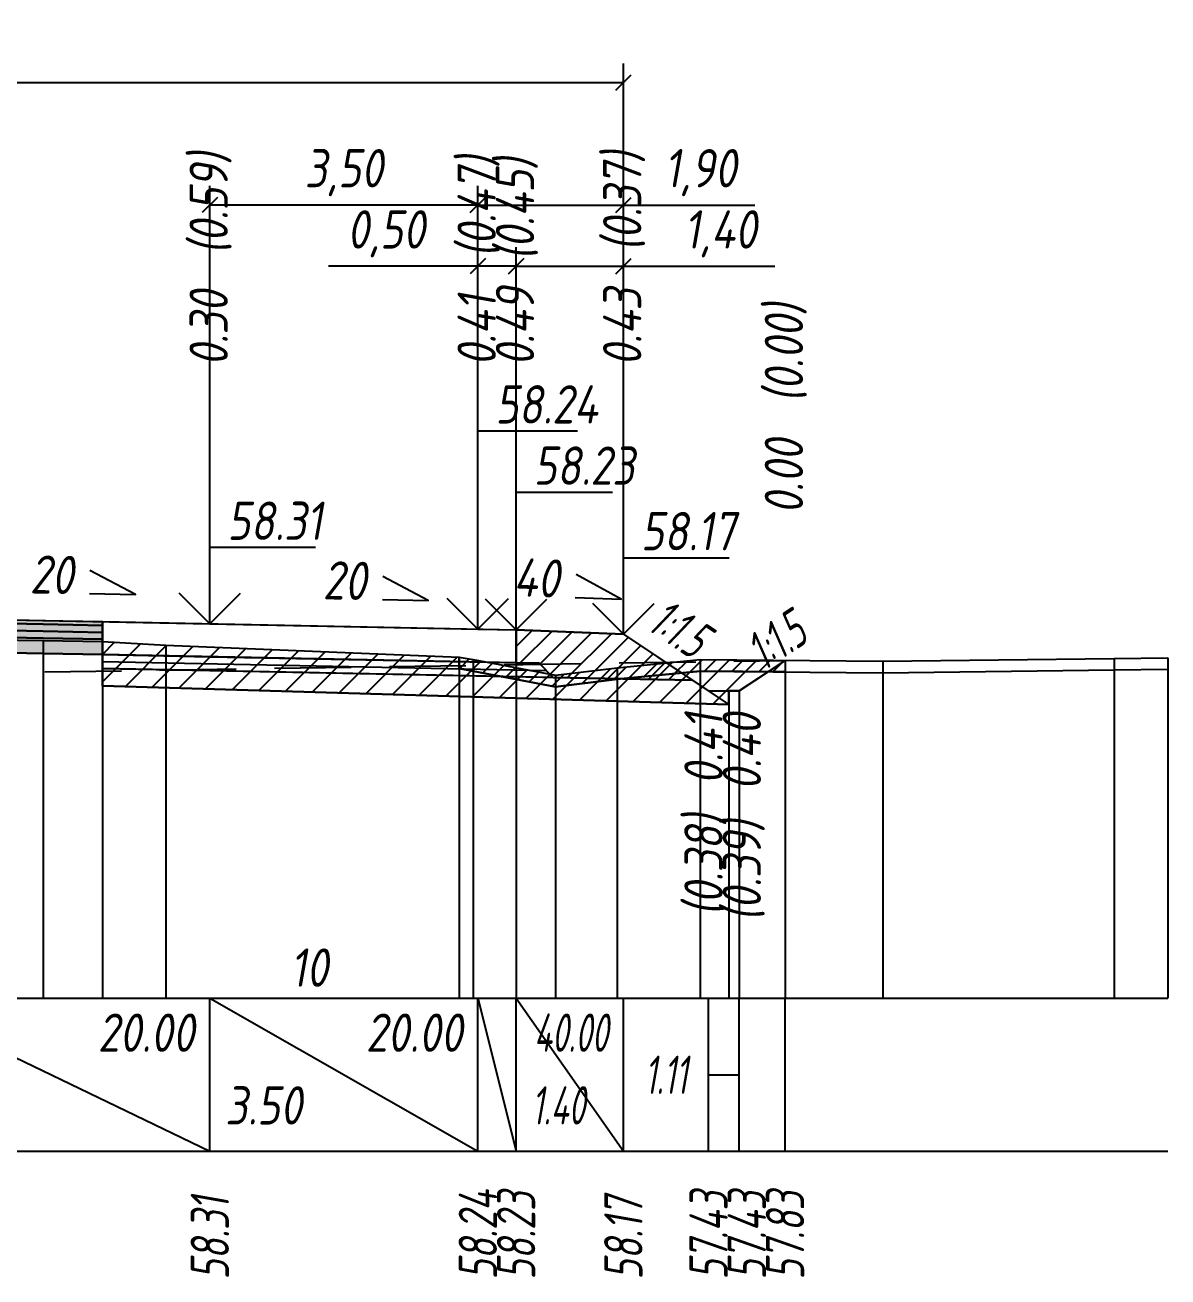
# Model space of a CAD drawing. Extents: x -717 to 1451, y -133302 to 233.
# Drawn here: x 166.6 to 241.2, y -65369.2 to -65287.4 of the extents above; entities that cross this region are included whole.
import ezdxf
from ezdxf.enums import TextEntityAlignment as Align

# ---------------------------------------------------------------- set-up
doc = ezdxf.new("R2010")
doc.units = 0
doc.linetypes.add('штриховая', pattern=[0.75, 0.5, -0.25])
for name, color, linetype in [('Интерполированный поперечник', 2, 'Continuous'), ('Код_514', 1, 'Continuous'), ('Контур_0', 7, 'Continuous'), ('Контур_2521', 7, 'Continuous'), ('Контур_2564', 7, 'Continuous'), ('Контур_2660', 7, 'Continuous'), ('Контур_2665', 7, 'Continuous'), ('Контур_400', 7, 'Continuous'), ('Контур_508', 7, 'Continuous'), ('Контур_512', 7, 'Continuous'), ('Контур_513', 7, 'Continuous'), ('Контур_818', 7, 'Continuous'), ('Красный поперечник', 1, 'Continuous'), ('Объём_2501', 7, 'Continuous'), ('Объём_2564', 7, 'Continuous'), ('Объём_2650', 7, 'Continuous'), ('Объём_2660', 7, 'Continuous'), ('Объём_2661', 7, 'Continuous'), ('Объём_2662', 7, 'Continuous'), ('Объём_2663', 7, 'Continuous'), ('Объём_2664', 7, 'Continuous'), ('Объём_2665', 7, 'Continuous'), ('Объём_2666', 7, 'Continuous'), ('Объём_2667', 7, 'Continuous'), ('Объём_2668', 7, 'Continuous'), ('Объём_2669', 7, 'Continuous'), ('Объём_2675', 7, 'Continuous'), ('Объём_2753', 7, 'Continuous'), ('Откосы', 7, 'Continuous'), ('Отметки покрытия', 7, 'Continuous'), ('Рабочие отметки', 7, 'Continuous'), ('Рабочие отметки доп.', 7, 'Continuous'), ('Слои выравнивания', 7, 'Continuous'), ('Таблица', 7, 'Continuous'), ('Уклоны проезжей части', 7, 'Continuous'), ('Черный поперечник', 3, 'Continuous')]:
    doc.layers.add(name, color=color, linetype=linetype)
for name, color, linetype, true_color in [('Контур_2540', 2, 'Continuous', 0xffff00), ('Контур_2560', 2, 'Continuous', 0xffff00), ('Контур_2561', 7, 'Continuous', 0xff8040), ('Контур_2562', 3, 'Continuous', 0x00ff00), ('Контур_2563', 7, 'Continuous', 0xff8000), ('Контур_2570', 7, 'Continuous', 0x80ff00), ('Контур_2725', 7, 'Continuous', 0x323232), ('Контур_2736', 4, 'Continuous', 0x00ffff), ('Контур_2737', 4, 'Continuous', 0x00ffff), ('Контур_2738', 4, 'Continuous', 0x00ffff), ('Контур_2739', 4, 'Continuous', 0x00ffff), ('Контур_2741', 4, 'Continuous', 0x00ffff), ('Контур_2742', 4, 'Continuous', 0x00ffff), ('Контур_2743', 4, 'Continuous', 0x00ffff), ('Контур_2744', 7, 'Continuous', 0xa4ffff), ('Контур_2745', 7, 'Continuous', 0xa4ffff), ('Контур_2747', 4, 'Continuous', 0x00ffff), ('Контур_2748', 4, 'Continuous', 0x00ffff), ('Контур_2749', 4, 'Continuous', 0x00ffff), ('Контур_2750', 4, 'Continuous', 0x00ffff), ('Контур_2751', 4, 'Continuous', 0x00ffff), ('Контур_2752', 4, 'Continuous', 0x00ffff), ('Контур_2760', 7, 'Continuous', 0x323232), ('Контур_2761', 7, 'Continuous', 0x323232), ('Контур_2762', 7, 'Continuous', 0x323232), ('Контур_2763', 7, 'Continuous', 0x323232), ('Контур_402', 7, 'Continuous', 0xff6464), ('Контур_703', 4, 'Continuous', 0x00ffff), ('Контур_705', 4, 'Continuous', 0x00ffff), ('Контур_707', 4, 'Continuous', 0x00ffff), ('Контур_720', 131, 'Continuous', 0xaaffff), ('Объём_2500', 7, 'Continuous', 0xc0c0c0), ('Объём_2520', 7, 'Continuous', 0x80ffff), ('Объём_2540', 2, 'Continuous', 0xffff00), ('Объём_2560', 2, 'Continuous', 0xffff00), ('Объём_2561', 7, 'Continuous', 0xff8040), ('Объём_2562', 3, 'Continuous', 0x00ff00), ('Объём_2563', 7, 'Continuous', 0xff8000), ('Объём_2570', 7, 'Continuous', 0x80ff00), ('Объём_2600', 7, 'Continuous', 0x808000), ('Объём_2746', 2, 'Continuous', 0xffff00)]:
    doc.layers.add(name, color=color, linetype=linetype, true_color=true_color)
doc.styles.get("Standard").update_dxf_attribs({"font": 'txt', "height": 2.5})
doc.styles.add('М', font='romand.shx', dxfattribs={"width": 0.8, "oblique": 10, "height": 2.5})
doc.dimstyles.new('ISO-25', dxfattribs={"dimtxt": 2.5, "dimasz": 2.5, "dimexe": 1.25, "dimexo": 0.625, "dimtad": 1, "dimtxsty": 'Standard', "dimcen": 2.5, "dimadec": 0, "dimazin": 0, "dimtfac": 1, "dimtmove": 0, "dimatfit": 3, "dimfxl": 1, "dimarcsym": 0})

# ---------------------------------------------------------------- blocks, each defined once
blk = doc.blocks.new('_Oblique')
at = {"color": 0, "linetype": 'ByBlock', "lineweight": -2}
blk.add_line((-0.5, -0.5), (0.5, 0.5), dxfattribs=at)
blk = doc.blocks.new('*D1571')
at = {"color": 0, "lineweight": -2, "transparency": 16777216}
for p, q in [((198.659, -65326.386), (198.659, -65301.946)), ((205.659, -65326.666), (205.659, -65301.946)), ((198.659, -65303.196), (205.659, -65303.196)), ((205.659, -65303.196), (215.54, -65303.196))]:
    blk.add_line(p, q, dxfattribs=at)
at = {"layer": 'Defpoints', "color": 0, "transparency": 16777216}
for p in [(205.659, -65303.196), (198.659, -65327.011), (205.659, -65327.291)]:
    blk.add_point(p, dxfattribs=at)
at = {"color": 0, "lineweight": -2, "transparency": 16777216, "rotation": 180}
blk.add_blockref('_Oblique', (198.659, -65303.196), dxfattribs=at)
at = {"color": 0, "lineweight": -2, "transparency": 16777216}
blk.add_blockref('_Oblique', (205.659, -65303.196), dxfattribs=at)
at = {"color": 0, "transparency": 16777216, "insert": (211.999, -65301.083), "char_height": 2.5, "width": 8.75, "attachment_point": 5, "style": 'М'}
blk.add_mtext('1,40', dxfattribs=at)
blk = doc.blocks.new('*D1573')
at = {"color": 0, "lineweight": -2, "transparency": 16777216}
for p, q in [((196.159, -65326.336), (196.159, -65301.946)), ((198.659, -65326.386), (198.659, -65301.946)), ((196.159, -65303.196), (186.406, -65303.196)), ((198.659, -65303.196), (196.159, -65303.196))]:
    blk.add_line(p, q, dxfattribs=at)
at = {"layer": 'Defpoints', "color": 0, "transparency": 16777216}
for p in [(198.659, -65303.196), (196.159, -65326.961), (198.659, -65327.011)]:
    blk.add_point(p, dxfattribs=at)
at = {"color": 0, "lineweight": -2, "transparency": 16777216, "rotation": 180}
blk.add_blockref('_Oblique', (196.159, -65303.196), dxfattribs=at)
at = {"color": 0, "lineweight": -2, "transparency": 16777216}
blk.add_blockref('_Oblique', (198.659, -65303.196), dxfattribs=at)
at = {"color": 0, "transparency": 16777216, "insert": (190.168, -65301.083), "char_height": 2.5, "width": 9.16667, "attachment_point": 5, "style": 'М'}
blk.add_mtext('0,50', dxfattribs=at)
blk = doc.blocks.new('*D1575')
at = {"color": 0, "lineweight": -2, "transparency": 16777216}
for p, q in [((178.659, -65325.986), (178.659, -65297.946)), ((196.159, -65326.336), (196.159, -65297.946)), ((196.159, -65299.196), (178.659, -65299.196))]:
    blk.add_line(p, q, dxfattribs=at)
at = {"layer": 'Defpoints', "color": 0, "transparency": 16777216}
for p in [(178.659, -65299.196), (178.659, -65326.611), (196.159, -65326.961)]:
    blk.add_point(p, dxfattribs=at)
at = {"color": 0, "lineweight": -2, "transparency": 16777216, "rotation": 180}
blk.add_blockref('_Oblique', (178.659, -65299.196), dxfattribs=at)
at = {"color": 0, "lineweight": -2, "transparency": 16777216}
blk.add_blockref('_Oblique', (196.159, -65299.196), dxfattribs=at)
at = {"color": 0, "transparency": 16777216, "insert": (187.409, -65297.083), "char_height": 2.5, "width": 9.58333, "attachment_point": 5, "style": 'М'}
blk.add_mtext('3,50', dxfattribs=at)
blk = doc.blocks.new('*D1576')
at = {"color": 0, "lineweight": -2, "transparency": 16777216}
for p, q in [((196.159, -65326.336), (196.159, -65297.946)), ((205.659, -65326.666), (205.659, -65297.946)), ((196.159, -65299.196), (205.659, -65299.196)), ((205.659, -65299.196), (214.237, -65299.196))]:
    blk.add_line(p, q, dxfattribs=at)
at = {"layer": 'Defpoints', "color": 0, "transparency": 16777216}
for p in [(196.159, -65299.196), (196.159, -65326.961), (205.659, -65327.291)]:
    blk.add_point(p, dxfattribs=at)
at = {"color": 0, "lineweight": -2, "transparency": 16777216, "rotation": 180}
blk.add_blockref('_Oblique', (196.159, -65299.196), dxfattribs=at)
at = {"color": 0, "lineweight": -2, "transparency": 16777216}
blk.add_blockref('_Oblique', (205.659, -65299.196), dxfattribs=at)
at = {"color": 0, "transparency": 16777216, "insert": (210.696, -65297.083), "char_height": 2.5, "width": 8.75, "attachment_point": 5, "style": 'М'}
blk.add_mtext('1,90', dxfattribs=at)
blk = doc.blocks.new('*D1578')
at = {"color": 0, "lineweight": -2, "transparency": 16777216}
for p, q in [((110.159, -65326.666), (110.159, -65289.946)), ((205.659, -65326.666), (205.659, -65289.946)), ((110.159, -65291.196), (205.659, -65291.196))]:
    blk.add_line(p, q, dxfattribs=at)
at = {"layer": 'Defpoints', "color": 0, "transparency": 16777216}
for p in [(205.659, -65291.196), (110.159, -65327.291), (205.659, -65327.291)]:
    blk.add_point(p, dxfattribs=at)
at = {"color": 0, "lineweight": -2, "transparency": 16777216, "rotation": 180}
blk.add_blockref('_Oblique', (110.159, -65291.196), dxfattribs=at)
at = {"color": 0, "lineweight": -2, "transparency": 16777216}
blk.add_blockref('_Oblique', (205.659, -65291.196), dxfattribs=at)
at = {"color": 0, "transparency": 16777216, "insert": (157.909, -65289.083), "char_height": 2.5, "width": 10.41667, "attachment_point": 5, "style": 'М'}
blk.add_mtext('19,10', dxfattribs=at)

msp = doc.modelspace()

# ---------------------------------------------------------------- hatches: boundary and pattern name
at = {"layer": 'Объём_2563'}
h = msp.add_hatch(dxfattribs=at)
h.set_pattern_fill('ANSI31', color=256, scale=0.3)
h.paths.add_polyline_path([(201.078, -65330.047), (200.159, -65329.129), (198.659, -65329.099), (198.659, -65326.949), (205.659, -65327.229), (210.159, -65330.229)])
at = {"layer": 'Объём_2570'}
h = msp.add_hatch(dxfattribs=at)
h.set_pattern_fill('ANSI31', color=256, scale=0.2)
h.paths.add_polyline_path([(216.216, -65329.687), (210.677, -65329.638), (205.243, -65330.17), (201.233, -65330.656), (195.852, -65329.638), (194.929, -65329.478), (194.929, -65328.728), (195.852, -65328.888), (201.233, -65329.906), (205.243, -65329.42), (210.677, -65328.888), (216.216, -65328.937)])
at = {"layer": 'Объём_2600'}
h = msp.add_hatch(dxfattribs=at)
h.set_pattern_fill('ANSI31', color=6, scale=0.4)
h.paths.add_polyline_path([(213.219, -65330.935), (212.551, -65330.935), (212.551, -65331.823), (171.647, -65330.596), (171.647, -65327.702), (175.78, -65327.944), (194.929, -65328.728), (194.929, -65329.478), (195.852, -65329.638), (201.233, -65330.656), (205.243, -65330.17), (210.677, -65329.638), (215.106, -65329.677)])
h = msp.add_hatch(dxfattribs=at)
h.set_pattern_fill('HONEY', color=5, scale=0.3)
h.paths.add_polyline_path([(215.106, -65329.677), (216.216, -65328.937), (216.216, -65329.687)])
at = {"layer": 'Слои выравнивания'}
for color, points in [(2, [(157.909, -65326.134), (167.773, -65326.331), (171.647, -65326.408), (171.647, -65326.658), (167.773, -65326.581), (157.909, -65326.384)]), (3, [(157.909, -65326.384), (167.773, -65326.581), (171.647, -65326.658), (171.647, -65327.108), (167.773, -65327.031), (157.909, -65326.834)]), (4, [(157.909, -65326.834), (167.773, -65327.031), (171.647, -65327.108), (171.647, -65327.558), (167.773, -65327.481), (157.909, -65327.284)]), (5, [(157.909, -65327.284), (167.773, -65327.481), (171.647, -65327.558), (171.647, -65328.558), (167.773, -65328.481), (157.909, -65328.284)])]:
    msp.add_hatch(color=color, dxfattribs=at).paths.add_polyline_path(points)

# ---------------------------------------------------------------- linework, layer by layer
at = {"layer": 'Интерполированный поперечник', "linetype": 'штриховая', "ltscale": 10, "flags": 128}
msp.add_lwpolyline([(85.396, -65330.973), (216.216, -65328.937)], dxfattribs=at)
at = {"layer": 'Код_514'}
for p, q in [((157.909, -65351), (178.659, -65361)), ((178.659, -65361), (178.659, -65351)), ((178.659, -65351), (196.159, -65361)), ((196.159, -65361), (196.159, -65351)), ((196.159, -65351), (198.659, -65361)), ((198.659, -65361), (198.659, -65351)), ((198.659, -65351), (205.659, -65361)), ((205.659, -65361), (205.659, -65351)), ((211.219, -65361), (211.219, -65351)), ((213.219, -65361), (213.219, -65351)), ((216.216, -65361), (216.216, -65351)), ((211.219, -65356), (213.219, -65356))]:
    msp.add_line(p, q, dxfattribs=at)
at = {"layer": 'Контур_0', "flags": 128}
for points in [[(171.647, -65326.408), (198.659, -65326.949), (198.659, -65329.099), (171.647, -65328.558), (171.647, -65326.408), (171.647, -65326.408)], [(205.659, -65327.229), (208.404, -65329.058), (208.404, -65329.058), (208.404, -65329.058), (208.404, -65329.058), (208.404, -65329.058), (208.404, -65329.058), (208.404, -65329.058), (208.404, -65329.058), (208.404, -65329.058), (208.404, -65329.058), (208.404, -65329.058), (208.404, -65329.058), (208.404, -65329.058), (208.404, -65329.058), (211.219, -65330.935)], [(205.659, -65327.229), (208.404, -65329.058), (208.404, -65329.058), (208.404, -65329.058), (208.404, -65329.058), (208.404, -65329.058), (208.404, -65329.058), (208.404, -65329.058), (208.404, -65329.058), (208.404, -65329.058), (208.404, -65329.058), (208.404, -65329.058), (208.404, -65329.058), (208.404, -65329.058), (208.404, -65329.058), (211.219, -65330.935), (213.219, -65330.935), (216.216, -65328.937), (216.216, -65328.937), (216.216, -65328.937), (216.216, -65328.937), (216.216, -65328.937), (216.216, -65328.937), (216.216, -65328.937), (216.216, -65328.937), (216.216, -65328.937), (216.216, -65328.937), (216.216, -65328.937), (216.216, -65328.937), (216.216, -65328.937)], [(178.659, -65328.699), (200.159, -65329.129), (201.078, -65330.047), (171.647, -65329.458), (171.647, -65328.558), (178.659, -65328.699), (178.659, -65328.699)], [(198.659, -65329.099), (200.159, -65329.129), (201.078, -65330.047), (210.159, -65330.229)]]:
    msp.add_lwpolyline(points, dxfattribs=at)
at = {"layer": 'Контур_2521', "color": 250, "flags": 128}
msp.add_lwpolyline([(171.647, -65329.008), (200.618, -65329.588)], dxfattribs=at)
at = {"layer": 'Контур_2540', "flags": 128}
msp.add_lwpolyline([(178.659, -65329.599), (210.159, -65330.229), (212.551, -65331.823), (171.647, -65330.596), (171.647, -65329.458), (178.659, -65329.599), (178.659, -65329.599)], dxfattribs=at)
at = {"layer": 'Контур_2560', "flags": 128}
msp.add_lwpolyline([(198.659, -65326.949), (205.659, -65327.229), (205.659, -65327.229), (205.659, -65327.229)], dxfattribs=at)
at = {"layer": 'Контур_2561', "flags": 128}
msp.add_lwpolyline([(198.659, -65326.949), (198.659, -65326.949), (205.659, -65327.229), (205.659, -65327.229), (198.659, -65326.949)], dxfattribs=at)
at = {"layer": 'Контур_2562', "flags": 128}
msp.add_lwpolyline([(205.659, -65327.229), (205.659, -65327.229), (205.659, -65327.229), (205.659, -65327.229), (205.659, -65327.229)], dxfattribs=at)
at = {"layer": 'Контур_2563', "flags": 128}
msp.add_lwpolyline([(201.078, -65330.047), (200.159, -65329.129), (198.659, -65329.099), (198.659, -65326.949), (205.659, -65327.229), (210.159, -65330.229), (201.078, -65330.047), (201.078, -65330.047)], dxfattribs=at)
at = {"layer": 'Контур_2564', "flags": 128}
msp.add_lwpolyline([(198.659, -65326.949), (205.659, -65327.229)], dxfattribs=at)
at = {"layer": 'Контур_2570', "flags": 128}
msp.add_lwpolyline([(157.909, -65327.5), (167.773, -65327.637), (171.647, -65327.702), (175.78, -65327.944), (194.929, -65328.728), (194.929, -65329.478), (195.852, -65329.638), (201.233, -65330.656), (205.243, -65330.17), (210.677, -65329.638), (222.594, -65329.743), (237.712, -65329.559), (241.216, -65329.511)], dxfattribs=at)
at = {"layer": 'Контур_2660', "flags": 128}
msp.add_lwpolyline([(171.647, -65330.596), (212.551, -65331.823)], dxfattribs=at)
at = {"layer": 'Контур_2665', "flags": 128}
msp.add_lwpolyline([(205.659, -65327.229), (205.659, -65327.229)], dxfattribs=at)
at = {"layer": 'Контур_2725', "flags": 128}
msp.add_lwpolyline([(126.933, -65328.903), (130.73, -65328.827), (137.159, -65328.699), (149.988, -65328.442), (151.498, -65328.412), (157.909, -65328.284), (167.773, -65328.481), (171.647, -65328.558)], dxfattribs=at)
at = {"layer": 'Контур_2736', "flags": 128}
for points in [[(205.659, -65327.229), (208.404, -65329.058)], [(208.404, -65329.058), (211.219, -65330.935)]]:
    msp.add_lwpolyline(points, dxfattribs=at)
at = {"layer": 'Контур_2737', "flags": 128}
msp.add_lwpolyline([(208.404, -65329.058), (208.404, -65329.058)], dxfattribs=at)
at = {"layer": 'Контур_2738', "flags": 128}
msp.add_lwpolyline([(208.404, -65329.058), (208.404, -65329.058)], dxfattribs=at)
at = {"layer": 'Контур_2739', "flags": 128}
msp.add_lwpolyline([(208.404, -65329.058), (208.404, -65329.058)], dxfattribs=at)
at = {"layer": 'Контур_2741', "flags": 128}
msp.add_lwpolyline([(216.216, -65328.937), (216.216, -65328.937)], dxfattribs=at)
at = {"layer": 'Контур_2742', "flags": 128}
msp.add_lwpolyline([(216.216, -65328.937), (216.216, -65328.937)], dxfattribs=at)
at = {"layer": 'Контур_2743', "flags": 128}
msp.add_lwpolyline([(216.216, -65328.937), (216.216, -65328.937)], dxfattribs=at)
at = {"layer": 'Контур_2744', "flags": 128}
msp.add_lwpolyline([(216.216, -65328.937), (216.216, -65328.937)], dxfattribs=at)
msp.add_lwpolyline([(216.216, -65328.937), (216.216, -65328.937)], dxfattribs=at)
msp.add_lwpolyline([(216.216, -65328.937), (216.216, -65328.937)], dxfattribs=at)
msp.add_lwpolyline([(216.216, -65328.937), (216.216, -65328.937)], dxfattribs=at)
msp.add_lwpolyline([(216.216, -65328.937), (216.216, -65328.937)], dxfattribs=at)
msp.add_lwpolyline([(216.216, -65328.937), (216.216, -65328.937)], dxfattribs=at)
at = {"layer": 'Контур_2745', "flags": 128}
msp.add_lwpolyline([(208.404, -65329.058), (208.404, -65329.058)], dxfattribs=at)
msp.add_lwpolyline([(208.404, -65329.058), (208.404, -65329.058)], dxfattribs=at)
msp.add_lwpolyline([(208.404, -65329.058), (208.404, -65329.058)], dxfattribs=at)
msp.add_lwpolyline([(208.404, -65329.058), (208.404, -65329.058)], dxfattribs=at)
msp.add_lwpolyline([(208.404, -65329.058), (208.404, -65329.058)], dxfattribs=at)
msp.add_lwpolyline([(208.404, -65329.058), (208.404, -65329.058)], dxfattribs=at)
at = {"layer": 'Контур_2747', "flags": 128}
msp.add_lwpolyline([(208.404, -65329.058), (208.404, -65329.058)], dxfattribs=at)
at = {"layer": 'Контур_2748', "flags": 128}
msp.add_lwpolyline([(208.404, -65329.058), (208.404, -65329.058)], dxfattribs=at)
at = {"layer": 'Контур_2749', "flags": 128}
msp.add_lwpolyline([(208.404, -65329.058), (208.404, -65329.058)], dxfattribs=at)
at = {"layer": 'Контур_2750', "flags": 128}
msp.add_lwpolyline([(216.216, -65328.937), (216.216, -65328.937)], dxfattribs=at)
at = {"layer": 'Контур_2751', "flags": 128}
msp.add_lwpolyline([(216.216, -65328.937), (216.216, -65328.937)], dxfattribs=at)
at = {"layer": 'Контур_2752', "flags": 128}
msp.add_lwpolyline([(216.216, -65328.937), (216.216, -65328.937)], dxfattribs=at)
at = {"layer": 'Контур_2760', "flags": 128}
msp.add_lwpolyline([(126.933, -65326.753), (130.73, -65326.677), (137.159, -65326.549), (149.988, -65326.292), (151.498, -65326.262), (157.909, -65326.134), (167.773, -65326.331), (171.647, -65326.408)], dxfattribs=at)
at = {"layer": 'Контур_2761', "flags": 128}
msp.add_lwpolyline([(126.933, -65327.003), (130.73, -65326.927), (137.159, -65326.799), (149.988, -65326.542), (151.498, -65326.512), (157.909, -65326.384), (167.773, -65326.581), (171.647, -65326.658)], dxfattribs=at)
at = {"layer": 'Контур_2762', "flags": 128}
msp.add_lwpolyline([(126.933, -65327.453), (130.73, -65327.377), (137.159, -65327.249), (149.988, -65326.992), (151.498, -65326.962), (157.909, -65326.834), (167.773, -65327.031), (171.647, -65327.108)], dxfattribs=at)
at = {"layer": 'Контур_2763', "flags": 128}
msp.add_lwpolyline([(126.933, -65327.903), (130.73, -65327.827), (137.159, -65327.699), (149.988, -65327.442), (151.498, -65327.412), (157.909, -65327.284), (167.773, -65327.481), (171.647, -65327.558)], dxfattribs=at)
at = {"layer": 'Контур_400', "flags": 128}
msp.add_lwpolyline([(157.909, -65326.134), (178.659, -65326.549), (196.159, -65326.899), (196.159, -65326.899), (196.159, -65326.899), (196.159, -65326.899), (196.159, -65326.899), (196.159, -65326.899), (198.659, -65326.949)], dxfattribs=at)
at = {"layer": 'Контур_402', "flags": 128}
msp.add_lwpolyline([(105, -65331.771), (126.933, -65331.113), (126.933, -65328.903), (157.909, -65328.284), (171.647, -65328.558), (171.647, -65330.596), (212.551, -65331.823)], dxfattribs=at)
at = {"layer": 'Контур_508', "flags": 128}
msp.add_lwpolyline([(105, -65331.771), (126.933, -65331.113), (126.933, -65328.903), (157.909, -65328.284), (171.647, -65328.558), (171.647, -65330.596), (212.551, -65331.823), (212.551, -65330.935), (213.219, -65330.935), (216.216, -65328.937)], dxfattribs=at)
at = {"layer": 'Контур_512', "flags": 128}
msp.add_lwpolyline([(171.647, -65330.596), (212.551, -65331.823), (212.551, -65330.935), (213.219, -65330.935), (216.216, -65328.937)], dxfattribs=at)
at = {"layer": 'Контур_513', "flags": 128}
msp.add_lwpolyline([(105, -65331.771), (126.933, -65331.113), (126.933, -65328.903), (157.909, -65328.284), (171.647, -65328.558), (171.647, -65330.596), (212.551, -65331.823), (212.551, -65330.935), (213.219, -65330.935), (216.216, -65328.937)], dxfattribs=at)
at = {"layer": 'Контур_703', "flags": 128}
msp.add_lwpolyline([(205.659, -65327.229), (208.404, -65329.058)], dxfattribs=at)
at = {"layer": 'Контур_705', "flags": 128}
msp.add_lwpolyline([(208.404, -65329.058), (208.404, -65329.058)], dxfattribs=at)
at = {"layer": 'Контур_707', "flags": 128}
msp.add_lwpolyline([(213.219, -65330.935), (216.216, -65328.937)], dxfattribs=at)
at = {"layer": 'Контур_720', "flags": 128}
msp.add_lwpolyline([(211.219, -65330.935), (213.219, -65330.935)], dxfattribs=at)
at = {"layer": 'Контур_818', "flags": 128}
msp.add_lwpolyline([(105, -65329.185), (123.406, -65328.077), (126.933, -65327.852), (130.73, -65327.774), (149.988, -65327.391), (157.909, -65327.5), (167.773, -65327.637), (171.647, -65327.702), (175.78, -65327.944), (194.929, -65328.728), (194.929, -65329.478), (195.852, -65329.638), (201.233, -65330.656), (205.243, -65330.17), (210.677, -65329.638), (216.216, -65329.687)], dxfattribs=at)
at = {"layer": 'Красный поперечник'}
for p, q in [((157.909, -65326.134), (178.659, -65326.549)), ((178.659, -65326.549), (196.159, -65326.899)), ((196.159, -65326.899), (198.659, -65326.949)), ((198.659, -65326.949), (205.659, -65327.229)), ((205.659, -65327.229), (211.219, -65330.935)), ((213.219, -65330.935), (216.216, -65328.937)), ((216.216, -65328.937), (216.216, -65351)), ((171.647, -65330.596), (171.647, -65351)), ((211.219, -65330.935), (213.219, -65330.935)), ((212.551, -65330.935), (212.551, -65351)), ((213.219, -65330.935), (213.219, -65351)), ((212.551, -65331.823), (212.551, -65351))]:
    msp.add_line(p, q, dxfattribs=at)
at = {"layer": 'Объём_2500', "flags": 128}
msp.add_lwpolyline([(171.647, -65326.408), (198.659, -65326.949), (198.659, -65329.099), (171.647, -65328.558), (171.647, -65326.408), (171.647, -65326.408)], dxfattribs=at)
at = {"layer": 'Объём_2501', "flags": 128}
msp.add_lwpolyline([(157.909, -65326.134), (178.659, -65326.549), (196.159, -65326.899), (196.159, -65326.899), (196.159, -65326.899), (196.159, -65326.899), (196.159, -65326.899), (196.159, -65326.899), (198.659, -65326.949)], dxfattribs=at)
at = {"layer": 'Объём_2520', "color": 250, "flags": 128}
msp.add_lwpolyline([(178.659, -65328.699), (200.159, -65329.129), (201.078, -65330.047), (171.647, -65329.458), (171.647, -65328.558), (178.659, -65328.699), (178.659, -65328.699)], dxfattribs=at)
at = {"layer": 'Объём_2540', "flags": 128}
msp.add_lwpolyline([(178.659, -65329.599), (210.159, -65330.229), (212.551, -65331.823), (171.647, -65330.596), (171.647, -65329.458), (178.659, -65329.599), (178.659, -65329.599)], dxfattribs=at)
at = {"layer": 'Объём_2560', "flags": 128}
msp.add_lwpolyline([(198.659, -65326.949), (205.659, -65327.229), (205.659, -65327.229), (205.659, -65327.229)], dxfattribs=at)
at = {"layer": 'Объём_2561', "flags": 128}
msp.add_lwpolyline([(198.659, -65326.949), (198.659, -65326.949), (205.659, -65327.229), (205.659, -65327.229), (198.659, -65326.949)], dxfattribs=at)
at = {"layer": 'Объём_2562', "flags": 128}
msp.add_lwpolyline([(205.659, -65327.229), (205.659, -65327.229), (205.659, -65327.229), (205.659, -65327.229), (205.659, -65327.229)], dxfattribs=at)
at = {"layer": 'Объём_2563', "color": 250, "flags": 128}
msp.add_lwpolyline([(201.078, -65330.047), (200.159, -65329.129), (198.659, -65329.099), (198.659, -65326.949), (205.659, -65327.229), (210.159, -65330.229), (201.078, -65330.047), (201.078, -65330.047)], dxfattribs=at)
at = {"layer": 'Объём_2564', "flags": 128}
msp.add_lwpolyline([(198.659, -65326.949), (205.659, -65327.229)], dxfattribs=at)
at = {"layer": 'Объём_2570', "flags": 128}
msp.add_lwpolyline([(216.216, -65329.687), (210.677, -65329.638), (205.243, -65330.17), (201.233, -65330.656), (195.852, -65329.638), (194.929, -65329.478), (194.929, -65328.728), (195.852, -65328.888), (201.233, -65329.906), (205.243, -65329.42), (210.677, -65328.888), (216.216, -65328.937), (216.216, -65329.687), (216.216, -65329.687)], dxfattribs=at)
at = {"layer": 'Объём_2600', "color": 5, "flags": 128}
msp.add_lwpolyline([(215.106, -65329.677), (216.216, -65328.937), (216.216, -65329.687), (215.106, -65329.677), (215.106, -65329.677)], dxfattribs=at)
at = {"layer": 'Объём_2650', "color": 6, "flags": 128}
msp.add_lwpolyline([(213.219, -65330.935), (212.551, -65330.935), (212.551, -65331.823), (171.647, -65330.596), (171.647, -65327.702), (175.78, -65327.944), (194.929, -65328.728), (194.929, -65329.478), (195.852, -65329.638), (201.233, -65330.656), (205.243, -65330.17), (210.677, -65329.638), (215.106, -65329.677), (213.219, -65330.935), (213.219, -65330.935)], dxfattribs=at)
at = {"layer": 'Объём_2660', "flags": 128}
msp.add_lwpolyline([(171.647, -65330.596), (212.551, -65331.823)], dxfattribs=at)
at = {"layer": 'Объём_2661', "flags": 128}
msp.add_lwpolyline([(205.659, -65327.229), (208.404, -65329.058), (211.219, -65330.935)], dxfattribs=at)
at = {"layer": 'Объём_2662', "flags": 128}
msp.add_lwpolyline([(213.219, -65330.935), (216.216, -65328.937)], dxfattribs=at)
at = {"layer": 'Объём_2663', "flags": 128}
msp.add_lwpolyline([(211.219, -65330.935), (213.219, -65330.935)], dxfattribs=at)
at = {"layer": 'Объём_2664', "flags": 128}
msp.add_lwpolyline([(211.219, -65330.935), (213.219, -65330.935)], dxfattribs=at)
at = {"layer": 'Объём_2665', "flags": 128}
msp.add_lwpolyline([(205.659, -65327.229), (205.659, -65327.229)], dxfattribs=at)
at = {"layer": 'Объём_2666', "flags": 128}
for points in [[(205.659, -65327.229), (208.404, -65329.058)], [(208.404, -65329.058), (211.219, -65330.935)]]:
    msp.add_lwpolyline(points, dxfattribs=at)
at = {"layer": 'Объём_2667', "flags": 128}
for points in [[(216.216, -65328.937), (216.216, -65328.937)], [(208.404, -65329.058), (208.404, -65329.058)]]:
    msp.add_lwpolyline(points, dxfattribs=at)
at = {"layer": 'Объём_2668', "flags": 128}
for points in [[(216.216, -65328.937), (216.216, -65328.937)], [(208.404, -65329.058), (208.404, -65329.058)]]:
    msp.add_lwpolyline(points, dxfattribs=at)
at = {"layer": 'Объём_2669', "flags": 128}
for points in [[(216.216, -65328.937), (216.216, -65328.937)], [(208.404, -65329.058), (208.404, -65329.058)]]:
    msp.add_lwpolyline(points, dxfattribs=at)
at = {"layer": 'Объём_2675', "flags": 128}
for points in [[(216.216, -65328.937), (216.216, -65328.937)], [(216.216, -65328.937), (216.216, -65328.937)], [(216.216, -65328.937), (216.216, -65328.937)], [(216.216, -65328.937), (216.216, -65328.937)], [(216.216, -65328.937), (216.216, -65328.937)], [(216.216, -65328.937), (216.216, -65328.937)], [(208.404, -65329.058), (208.404, -65329.058)], [(208.404, -65329.058), (208.404, -65329.058)], [(208.404, -65329.058), (208.404, -65329.058)], [(208.404, -65329.058), (208.404, -65329.058)], [(208.404, -65329.058), (208.404, -65329.058)], [(208.404, -65329.058), (208.404, -65329.058)]]:
    msp.add_lwpolyline(points, dxfattribs=at)
at = {"layer": 'Объём_2746', "flags": 128}
msp.add_lwpolyline([(212.551, -65331.823), (171.647, -65330.596), (171.647, -65327.702), (175.78, -65327.944), (194.929, -65328.728), (194.929, -65329.478), (195.852, -65329.638), (201.233, -65330.656), (205.243, -65330.17), (209.453, -65329.758), (211.219, -65330.935), (212.551, -65330.935), (212.551, -65331.823), (212.551, -65331.823)], dxfattribs=at)
at = {"layer": 'Объём_2753', "flags": 128}
msp.add_lwpolyline([(171.647, -65326.408), (171.647, -65326.408)], dxfattribs=at)
at = {"layer": 'Откосы', "color": 1, "flags": 128}
for points in [[(170.797, -65324.574), (173.797, -65324.634), (170.827, -65323.075)], [(189.922, -65324.957), (192.922, -65325.017), (189.952, -65323.457)], [(202.514, -65324.829), (205.512, -65324.949), (202.574, -65323.33)]]:
    msp.add_lwpolyline(points, dxfattribs=at)
at = {"layer": 'Отметки покрытия', "color": 1}
for p, q in [((196.159, -65326.899), (196.159, -65313.949)), ((196.159, -65313.949), (202.659, -65313.949)), ((198.659, -65326.949), (198.659, -65317.949)), ((198.659, -65317.949), (204.959, -65317.949)), ((178.659, -65326.549), (178.659, -65321.549)), ((178.659, -65321.549), (185.559, -65321.549)), ((205.659, -65327.229), (205.659, -65322.229)), ((205.659, -65322.229), (212.559, -65322.229)), ((178.659, -65326.549), (176.659, -65324.549)), ((178.659, -65326.549), (180.659, -65324.549)), ((196.159, -65326.899), (194.159, -65324.899)), ((196.159, -65326.899), (198.159, -65324.899)), ((198.659, -65326.949), (196.659, -65324.949)), ((198.659, -65326.949), (200.659, -65324.949)), ((205.659, -65327.229), (203.659, -65325.229)), ((205.659, -65327.229), (207.659, -65325.229))]:
    msp.add_line(p, q, dxfattribs=at)
at = {"layer": 'Слои выравнивания'}
for p, q in [((171.647, -65326.408), (171.647, -65351)), ((198.659, -65326.949), (198.659, -65351))]:
    msp.add_line(p, q, dxfattribs=at)
at = {"layer": 'Слои выравнивания', "color": 2, "flags": 128}
msp.add_lwpolyline([(157.909, -65326.134), (167.773, -65326.331), (171.647, -65326.408), (171.647, -65326.658), (167.773, -65326.581), (157.909, -65326.384)], close=True, dxfattribs=at)
at = {"layer": 'Слои выравнивания', "color": 3, "flags": 128}
msp.add_lwpolyline([(157.909, -65326.384), (167.773, -65326.581), (171.647, -65326.658), (171.647, -65327.108), (167.773, -65327.031), (157.909, -65326.834)], close=True, dxfattribs=at)
at = {"layer": 'Слои выравнивания', "color": 4, "flags": 128}
msp.add_lwpolyline([(157.909, -65326.834), (167.773, -65327.031), (171.647, -65327.108), (171.647, -65327.558), (167.773, -65327.481), (157.909, -65327.284)], close=True, dxfattribs=at)
at = {"layer": 'Слои выравнивания', "color": 5, "flags": 128}
msp.add_lwpolyline([(157.909, -65327.284), (167.773, -65327.481), (171.647, -65327.558), (171.647, -65328.558), (167.773, -65328.481), (157.909, -65328.284)], close=True, dxfattribs=at)
at = {"layer": 'Таблица'}
for p, q in [((80, -65351), (241.216, -65351)), ((80, -65361), (241.216, -65361))]:
    msp.add_line(p, q, dxfattribs=at)
at = {"layer": 'Черный поперечник', "color": 7}
for p, q in [((167.773, -65327.637), (167.773, -65351)), ((171.647, -65327.702), (171.647, -65351)), ((175.78, -65327.944), (175.78, -65351)), ((194.929, -65328.728), (194.929, -65351)), ((195.852, -65328.888), (195.852, -65351)), ((210.677, -65328.888), (210.677, -65351)), ((237.712, -65328.809), (237.712, -65351)), ((241.216, -65328.761), (241.216, -65351)), ((205.243, -65329.42), (205.243, -65351)), ((222.594, -65328.993), (222.594, -65351)), ((201.233, -65329.906), (201.233, -65351))]:
    msp.add_line(p, q, dxfattribs=at)
at = {"layer": 'Черный поперечник', "flags": 128}
msp.add_lwpolyline([(80, -65331), (80.177, -65330.994), (83.601, -65330.995), (85.396, -65330.973), (98.863, -65329.703), (104.266, -65329.229), (123.406, -65328.077), (126.933, -65327.852), (130.73, -65327.774), (149.988, -65327.391), (157.909, -65327.5), (167.773, -65327.637), (171.647, -65327.702), (175.78, -65327.944), (194.929, -65328.728), (195.852, -65328.888), (201.233, -65329.906), (205.243, -65329.42), (210.677, -65328.888), (222.594, -65328.993), (237.712, -65328.809), (241.216, -65328.761)], dxfattribs=at)

# ---------------------------------------------------------------- texts
at = {"layer": 'Код_514', "style": 'М', "oblique": 10}
for s, width, p in [('20.00', 0.8, (177.659, -65352)), ('20.00', 0.8, (195.159, -65352)), ('40.00', 0.6, (204.659, -65352))]:
    msp.add_text(s, height=2.5, dxfattribs=dict(at, width=width)).set_placement(p, align=Align.TOP_RIGHT)
at = {"layer": 'Код_514', "style": 'М', "oblique": 10, "width": 0.6}
msp.add_text('1.11', height=2.5, dxfattribs=at).set_placement((208.439, -65356), align=Align.MIDDLE_CENTER)
at = {"layer": 'Код_514', "style": 'М', "oblique": 10}
for s, width, p in [('3.50', 0.8, (179.659, -65360)), ('1.40', 0.6, (199.659, -65360))]:
    msp.add_text(s, height=2.5, dxfattribs=dict(at, width=width)).set_placement(p, align=Align.BOTTOM_LEFT)
at = {"layer": 'Код_514', "style": 'М', "oblique": 10, "width": 0.7}
for s, p in [('58.31', (178.659, -65369.382)), ('58.24', (196.159, -65369.382)), ('58.23', (198.659, -65369.382)), ('58.17', (205.659, -65369.382)), ('57.43', (211.219, -65369.382)), ('57.43', (213.719, -65369.382)), ('57.83', (216.216, -65369.382))]:
    msp.add_text(s, height=2.5, rotation=90, dxfattribs=at).set_placement(p, align=Align.MIDDLE_LEFT)
at = {"layer": 'Отметки покрытия', "color": 1, "style": 'М', "oblique": 10, "width": 0.8}
for s, p in [('58.24', (197.3, -65314.217)), ('58.23', (199.8, -65318.217)), ('58.31', (179.8, -65321.817)), ('58.17', (206.8, -65322.497))]:
    msp.add_text(s, height=2.5, dxfattribs=at).set_placement(p, align=Align.BOTTOM_LEFT)
at = {"layer": 'Рабочие отметки', "color": 1, "style": 'М', "oblique": 10, "width": 0.8}
for s, p in [('0.49', (198.581, -65309.699)), ('0.30', (178.581, -65309.699)), ('0.41', (196.081, -65309.699)), ('0.43', (205.581, -65309.699)), ('0.00', (216.138, -65319.368))]:
    msp.add_text(s, height=2.5, rotation=90, dxfattribs=at).set_placement(p, align=Align.MIDDLE_LEFT)
for s, p in [('0.41', (210.891, -65332.385)), ('0.40', (213.391, -65332.385))]:
    msp.add_text(s, height=2.5, rotation=90, dxfattribs=at).set_placement(p, align=Align.MIDDLE_RIGHT)
at = {"layer": 'Рабочие отметки доп.', "color": 1, "style": 'М', "oblique": 10, "width": 0.8}
for s, p in [('(0.59)', (178.581, -65302.399)), ('(0.47)', (196.081, -65302.599)), ('(0.45)', (198.581, -65302.789)), ('(0.37)', (205.581, -65302.199)), ('(0.00)', (216.138, -65312.068))]:
    msp.add_text(s, height=2.5, rotation=90, dxfattribs=at).set_placement(p, align=Align.MIDDLE_LEFT)
for s, p in [('(0.38)', (210.891, -65338.966)), ('(0.39)', (213.391, -65339.366))]:
    msp.add_text(s, height=2.5, rotation=90, dxfattribs=at).set_placement(p, align=Align.MIDDLE_RIGHT)
at = {"layer": 'Слои выравнивания', "style": 'М', "oblique": 10, "width": 0.8}
msp.add_text('10', height=2.5, dxfattribs=at).set_placement((185.153, -65351), align=Align.BOTTOM_CENTER)
at = {"layer": 'Уклоны проезжей части', "color": 1, "style": 'М', "oblique": 10}
for s, rotation, width, p in [('20', 358.85423, 0.8, (168.304, -65325.341)), ('40', 357.70938, 0.8, (199.922, -65325.545)), ('20', 358.85423, 0.8, (187.429, -65325.724)), ('1:1.5', 326.30994, 0.6, (208.226, -65328.522)), ('1:1.5', 33.69007, 0.6, (216.761, -65329.277))]:
    msp.add_text(s, height=2.5, rotation=rotation, dxfattribs=dict(at, width=width)).set_placement(p, align=Align.BOTTOM_CENTER)

# ---------------------------------------------------------------- dimensions: what is measured, and where the dimension line sits
at = {"color": 5}
dim = msp.add_linear_dim(base=(205.659, -65291.196), p1=(110.159, -65327.291), p2=(205.659, -65327.291), angle=180, dimstyle='ISO-25', override={"dimasz": 1, "dimlfac": 0.2, "dimzin": 0, "dimtxsty": 'М', "dimblk1": 'Oblique', "dimblk2": 'Oblique', "dimsah": 1}, dxfattribs=at)
dim.commit()
dim.dimension.update_dxf_attribs({"geometry": '*D1578', "text_midpoint": (157.909, -65289.083)})
dim = msp.add_linear_dim(base=(178.659, -65299.196), p1=(196.159, -65326.961), p2=(178.659, -65326.611), dimstyle='ISO-25', override={"dimasz": 1, "dimlfac": 0.2, "dimzin": 0, "dimtxsty": 'М', "dimblk1": 'Oblique', "dimblk2": 'Oblique', "dimsah": 1}, dxfattribs=at)
dim.commit()
dim.dimension.update_dxf_attribs({"geometry": '*D1575', "text_midpoint": (187.409, -65297.083)})
dim = msp.add_linear_dim(base=(196.159, -65299.196), p1=(205.659, -65327.291), p2=(196.159, -65326.961), dimstyle='ISO-25', override={"dimasz": 1, "dimlfac": 0.2, "dimzin": 0, "dimtxsty": 'М', "dimblk1": 'Oblique', "dimblk2": 'Oblique', "dimsah": 1}, dxfattribs=at)
dim.commit()
dim.dimension.update_dxf_attribs({"geometry": '*D1576', "text_midpoint": (210.696, -65299.196), "dimtype": 160})
for base, p1, p2, picture, middle in [((198.659, -65303.196), (196.159, -65326.961), (198.659, -65327.011), '*D1573', (190.168, -65303.196)), ((205.659, -65303.196), (198.659, -65327.011), (205.659, -65327.291), '*D1571', (211.999, -65303.196))]:
    dim = msp.add_linear_dim(base=base, p1=p1, p2=p2, angle=180, dimstyle='ISO-25', override={"dimasz": 1, "dimlfac": 0.2, "dimzin": 0, "dimtxsty": 'М', "dimblk1": 'Oblique', "dimblk2": 'Oblique', "dimsah": 1}, dxfattribs=at)
    dim.commit()
    dim.dimension.update_dxf_attribs({"geometry": picture, "text_midpoint": middle, "dimtype": 160})

doc.saveas('drawing.dxf')
